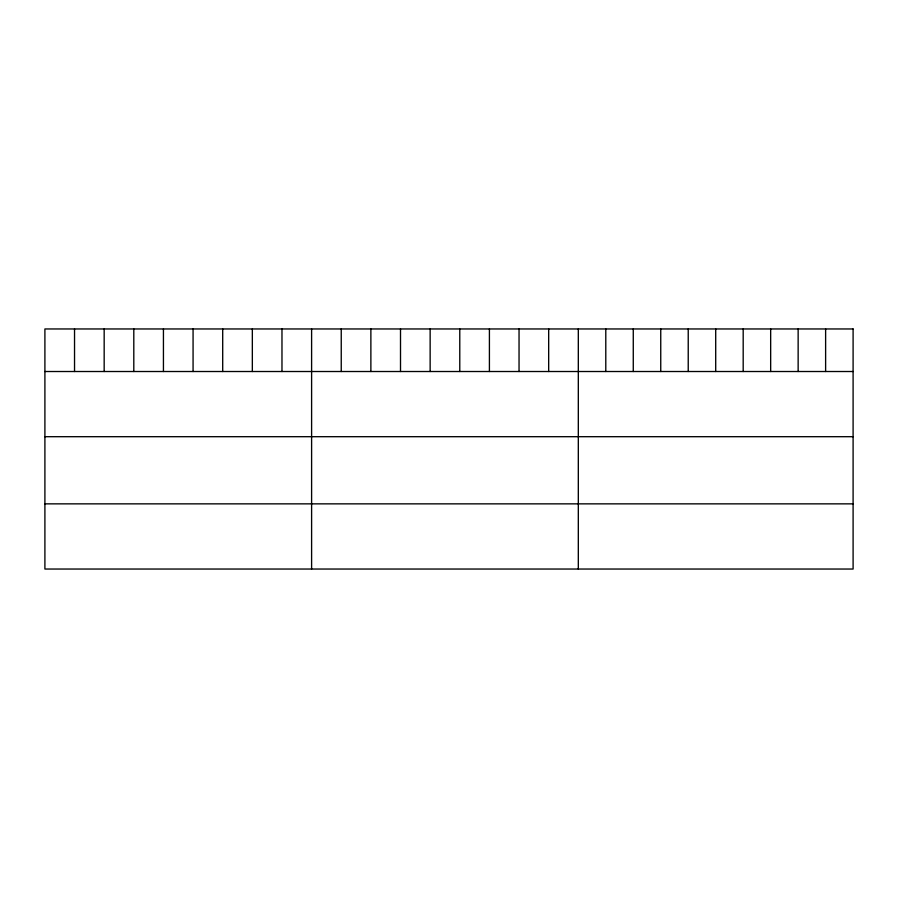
<?xml version="1.0" encoding="UTF-8"?>
<svg xmlns="http://www.w3.org/2000/svg" width="898" height="898" viewBox="0 0 898 898"><rect width="100%" height="100%" fill="white"/><g stroke="black" fill="none" stroke-linecap="round" stroke-linejoin="round"><path stroke-width="1.35" d="M44.9 371.514L853.1 371.514M44.9 436.697L853.1 436.697M44.9 503.857L853.1 503.857M825.621 328.96L825.621 371.514M798.142 328.96L798.142 371.514M770.664 328.96L770.664 371.514M743.185 328.96L743.185 371.514M715.706 328.96L715.706 371.514M688.227 328.96L688.227 371.514M660.748 328.96L660.748 371.514M633.27 328.96L633.27 371.514M605.791 328.96L605.791 371.514M578.312 328.96L578.312 569.04M548.678 328.96L548.678 371.514M519.044 328.96L519.044 371.514M489.41 328.96L489.41 371.514M459.776 328.96L459.776 371.514M430.142 328.96L430.142 371.514M400.508 328.96L400.508 371.514M370.874 328.96L370.874 371.514M341.24 328.96L341.24 371.514M311.606 328.96L311.606 569.04M281.972 328.96L281.972 371.514M252.338 328.96L252.338 371.514M222.704 328.96L222.704 371.514M193.07 328.96L193.07 371.514M163.436 328.96L163.436 371.514M133.802 328.96L133.802 371.514M104.168 328.96L104.168 371.514M74.534 328.96L74.534 371.514M853.1 328.96L44.9 328.96L44.9 569.04L853.1 569.04L853.1 328.96"/></g></svg>
